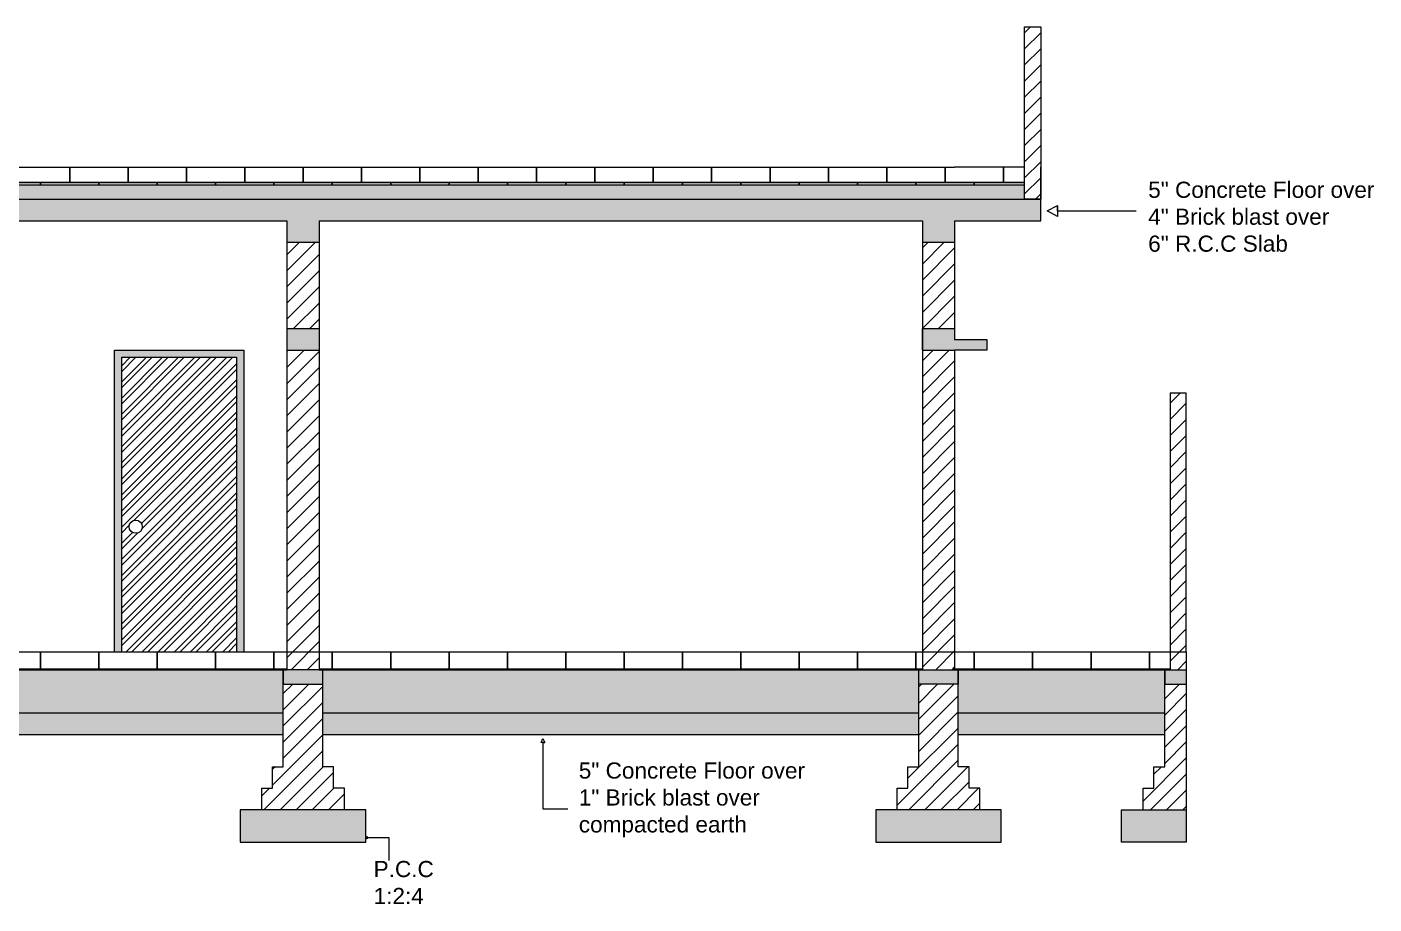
# Model space of a CAD drawing. Header units: inches. Extents: x 154 to 3537458, y 443 to 102045062.
# Drawn here: x 662.7 to 1038, y 1820.5 to 2064.8 of the extents above; entities that cross this region are included whole.
import ezdxf

# ---------------------------------------------------------------- set-up
doc = ezdxf.new("R2010")
doc.units = ezdxf.units.IN
doc.layers.add('5.Hatching', color=253, linetype='Continuous')
doc.layers.add('Markings', color=7, linetype='Continuous', lineweight=20)
doc.layers.add('Text', color=160, linetype='Continuous', lineweight=20)
doc.styles.get("Standard").update_dxf_attribs({"font": 'arial.ttf'})

msp = doc.modelspace()

# ---------------------------------------------------------------- hatches: boundary and pattern name
at = {"layer": '5.Hatching'}
h = msp.add_hatch(dxfattribs=at)
h.set_pattern_fill('ANSI31', color=256)
h.paths.add_polyline_path([(390.12948, 1962.77089), (385.62948, 1962.77089), (385.62948, 1890.77089), (390.12948, 1890.77089)])
h.paths.add_polyline_path([(459.12948, 1926.77089), (450.12948, 1926.77089), (450.12948, 1890.77089), (459.12948, 1890.77089)])
h.paths.add_polyline_path([(459.12948, 2004.77089), (450.12948, 2004.77089), (450.12948, 1980.77089), (459.12948, 1980.77089)])
h.paths.add_polyline_path([(570.12948, 2004.77089), (561.12948, 2004.77089), (561.12948, 1980.77089), (570.12948, 1980.77089)])
h.paths.add_polyline_path([(570.12948, 1974.77089), (561.12948, 1974.77089), (561.12948, 1890.77089), (570.12948, 1890.77089)])
h.paths.add_polyline_path([(744.12948, 1974.77089), (735.12948, 1974.77089), (735.12948, 1890.77089), (744.12948, 1890.77089)])
h.paths.add_polyline_path([(921.12948, 1974.77089), (912.12948, 1974.77089), (912.12948, 1890.77089), (921.12948, 1890.77089)])
h.paths.add_polyline_path([(921.12948, 2004.77089), (912.12948, 2004.77089), (912.12948, 1980.77089), (921.12948, 1980.77089)])
h.paths.add_polyline_path([(985.62948, 1962.77089), (981.12948, 1962.77089), (981.12948, 1890.77089), (985.62948, 1890.77089)])
h.paths.add_polyline_path([(390.12948, 1890.77089), (385.62948, 1890.77089), (385.62948, 1885.77089), (390.12948, 1885.77089)])
h.paths.add_polyline_path([(459.12948, 1890.77089), (450.12948, 1890.77089), (450.12948, 1885.77089), (459.12948, 1885.77089)])
h.paths.add_polyline_path([(570.12948, 1890.77089), (561.12948, 1890.77089), (561.12948, 1885.77089), (570.12948, 1885.77089)])
h.paths.add_polyline_path([(744.12948, 1890.77089), (735.12948, 1890.77089), (735.12948, 1885.77089), (744.12948, 1885.77089)])
h.paths.add_polyline_path([(921.12948, 1890.77089), (912.12948, 1890.77089), (912.12948, 1885.77089), (921.12948, 1885.77089)])
h.paths.add_polyline_path([(985.62948, 1890.77089), (981.12948, 1890.77089), (981.12948, 1885.77089), (985.62948, 1885.77089)])
h.paths.add_polyline_path([(985.62948, 1881.77089), (979.62948, 1881.77089), (979.62948, 1858.77089), (976.62948, 1858.77089), (976.62948, 1852.77089), (973.62948, 1852.77089), (973.62948, 1846.77089), (985.62948, 1846.77089)])
h.paths.add_polyline_path([(922.12948, 1881.77089), (911.12948, 1881.77089), (911.12948, 1858.77089), (908.12948, 1858.77089), (908.12948, 1852.77089), (905.12948, 1852.77089), (905.12948, 1846.77089), (928.12948, 1846.77089), (928.12948, 1852.77089), (925.12948, 1852.77089), (925.12948, 1858.77089), (922.12948, 1858.77089)])
h.paths.add_polyline_path([(745.12948, 1881.77089), (734.12948, 1881.77089), (734.12948, 1858.77089), (731.12948, 1858.77089), (731.12948, 1852.77089), (728.12948, 1852.77089), (728.12948, 1846.77089), (751.12948, 1846.77089), (751.12948, 1852.77089), (748.12948, 1852.77089), (748.12948, 1858.77089), (745.12948, 1858.77089)])
h.paths.add_polyline_path([(571.12948, 1881.77089), (560.12948, 1881.77089), (560.12948, 1858.77089), (557.12948, 1858.77089), (557.12948, 1852.77089), (554.12948, 1852.77089), (554.12948, 1846.77089), (577.12948, 1846.77089), (577.12948, 1852.77089), (574.12948, 1852.77089), (574.12948, 1858.77089), (571.12948, 1858.77089)])
h.paths.add_polyline_path([(460.12948, 1881.77089), (449.12948, 1881.77089), (449.12948, 1858.77089), (446.12948, 1858.77089), (446.12948, 1852.77089), (443.12948, 1852.77089), (443.12948, 1846.77089), (466.12948, 1846.77089), (466.12948, 1852.77089), (463.12948, 1852.77089), (463.12948, 1858.77089), (460.12948, 1858.77089)])
h.paths.add_polyline_path([(394.62948, 1858.77089), (391.62948, 1858.77089), (391.62948, 1881.77089), (385.62948, 1881.77089), (385.62948, 1846.77089), (397.62948, 1846.77089), (397.62948, 1852.77089), (394.62948, 1852.77089)])
h.paths.add_polyline_path([(430.62948, 2064.77089), (426.12948, 2064.77089), (426.12948, 2016.77089), (430.62948, 2016.77089)])
h.paths.add_polyline_path([(945.12948, 2064.77089), (940.62948, 2064.77089), (940.62948, 2016.77089), (945.12948, 2016.77089)])
h = msp.add_hatch(dxfattribs=at)
h.set_pattern_fill('AR-BRSTD', color=256, scale=0.08)
h.paths.add_polyline_path([(561.12948, 1890.77089), (459.12948, 1890.77089), (459.12948, 1885.77089), (460.12948, 1885.77089), (560.12948, 1885.77089), (561.12948, 1885.77089)])
h.paths.add_polyline_path([(450.12948, 1890.77089), (390.12948, 1890.77089), (390.12948, 1885.77089), (391.62948, 1885.77089), (449.12948, 1885.77089), (450.12948, 1885.77089)])
h.paths.add_polyline_path([(735.12948, 1890.77089), (570.12948, 1890.77089), (570.12948, 1885.77089), (571.12948, 1885.77089), (735.12948, 1885.77089)])
h.paths.add_polyline_path([(912.12948, 1890.77089), (744.12948, 1890.77089), (744.12948, 1885.77089), (745.12948, 1885.77089), (911.12948, 1885.77089), (912.12948, 1885.77089)])
h.paths.add_polyline_path([(981.12948, 1890.77089), (921.12948, 1890.77089), (921.12948, 1885.77089), (922.12948, 1885.77089), (981.12948, 1885.77089)])
h.paths.add_polyline_path([(940.62948, 2025.77089), (921.12948, 2025.77089), (450.12948, 2025.77089), (430.62948, 2025.77089), (430.62948, 2020.77089), (940.62948, 2020.77089)])
h = msp.add_hatch(dxfattribs=at)
h.set_pattern_fill('GRASS', color=256, scale=0.1)
h.paths.add_polyline_path([(979.62948, 1885.77089), (922.12948, 1885.77089), (922.12948, 1881.77089), (922.12948, 1873.77089), (979.62948, 1873.77089)])
h.paths.add_polyline_path([(911.12948, 1885.77089), (745.12948, 1885.77089), (745.12948, 1881.77089), (745.12948, 1873.77089), (911.12948, 1873.77089)])
h.paths.add_polyline_path([(449.12948, 1885.77089), (391.62948, 1885.77089), (391.62948, 1881.77089), (391.62948, 1873.77089), (449.12948, 1873.77089)])
h.paths.add_polyline_path([(560.12948, 1885.77089), (460.12948, 1885.77089), (460.12948, 1881.77089), (460.12948, 1873.77089), (560.12948, 1873.77089)])
h.paths.add_polyline_path([(734.12948, 1885.77089), (571.12948, 1885.77089), (571.12948, 1881.77089), (571.12948, 1873.77089), (734.12948, 1873.77089)])
h.paths.add_polyline_path([(940.62948, 2020.77089), (430.62948, 2020.77089), (430.62948, 2016.77089), (940.62948, 2016.77089)])
h = msp.add_hatch(dxfattribs=at)
h.set_pattern_fill('AR-SAND', color=256, scale=0.08)
h.paths.add_polyline_path([(945.12948, 2016.77089), (940.62948, 2016.77089), (426.12948, 2016.77089), (426.12948, 2010.77089), (450.12948, 2010.77089), (450.12948, 2004.77089), (459.12948, 2004.77089), (459.12948, 2010.77089), (561.12948, 2010.77089), (561.12948, 2004.77089), (570.12948, 2004.77089), (570.12948, 2010.77089), (735.12948, 2010.77089), (735.12948, 2004.77089), (744.12948, 2004.77089), (744.12948, 2010.77089), (912.12948, 2010.77089), (912.12948, 2004.77089), (921.12948, 2004.77089), (921.12948, 2010.77089), (945.12948, 2010.77089)])
h.paths.add_polyline_path([(744.12948, 1980.77089), (735.12948, 1980.77089), (735.12948, 1974.77089), (744.12948, 1974.77089)])
h.paths.add_polyline_path([(930.12948, 1977.77089), (921.12948, 1977.77089), (921.12948, 1980.77089), (912.12948, 1980.77089), (912.12948, 1974.77089), (921.12948, 1974.77089), (930.12948, 1974.77089)])
h.paths.add_polyline_path([(570.12948, 1980.77089), (561.12948, 1980.77089), (561.12948, 1974.77089), (570.12948, 1974.77089)])
h.paths.add_polyline_path([(459.12948, 1980.77089), (450.12948, 1980.77089), (450.12948, 1977.77089), (441.12948, 1977.77089), (441.12948, 1974.77089), (450.12948, 1974.77089), (459.12948, 1974.77089)])
h = msp.add_hatch(dxfattribs=at)
h.set_pattern_fill('ANSI31', color=256)
h.paths.add_polyline_path([(744.12948, 2004.77089), (735.12948, 2004.77089), (735.12948, 1980.77089), (744.12948, 1980.77089)])
h = msp.add_hatch(color=256, dxfattribs=at)
h.dxf.hatch_style = 1
h.paths.add_polyline_path([(723.12948, 1974.77089), (687.12948, 1974.77089), (687.12948, 1890.77089), (689.12948, 1890.77089), (689.12948, 1972.77089), (721.12948, 1972.77089), (721.12948, 1890.77089), (723.12948, 1890.77089)])
h.paths.add_polyline_path([(653.48007, 1974.77089), (581.48007, 1974.77089), (581.48007, 1926.77089), (653.48007, 1926.77089)])
h.paths.add_polyline_path([(651.48007, 1972.77089), (651.48007, 1928.77089), (583.48007, 1928.77089), (583.48007, 1972.77089)], flags=16)
h.paths.add_polyline_path([(621.50434, 1950.77089, -1), (619.62863, 1950.77089, -1)], flags=0)
h.paths.add_polyline_path([(615.33151, 1950.77089, -1), (613.4558, 1950.77089, -1)], flags=0)
h = msp.add_hatch(dxfattribs=at)
h.set_pattern_fill('STEEL', color=256)
h.set_pattern_definition([(45, (0, 0), (-2.245064, 2.245064), []), (45, (0, 1.5875), (-2.245064, 2.245064), [])])
h.paths.add_polyline_path([(721.12948, 1972.77089), (689.12948, 1972.77089), (689.12948, 1890.77089), (721.12948, 1890.77089)])
h.paths.add_polyline_path([(694.85214, 1925.60334, -1), (691.17058, 1925.60334, -1)], flags=16)
h = msp.add_hatch(color=256, dxfattribs=at)
h.dxf.hatch_style = 1
h.paths.add_polyline_path([(985.62948, 1885.77089), (979.62948, 1885.77089), (979.62948, 1881.77089), (985.62948, 1881.77089)])
h.paths.add_polyline_path([(922.12948, 1885.77089), (911.12948, 1885.77089), (911.12948, 1881.77089), (922.12948, 1881.77089)])
h.paths.add_polyline_path([(745.12948, 1885.77089), (734.12948, 1885.77089), (734.12948, 1881.77089), (745.12948, 1881.77089)])
h.paths.add_polyline_path([(571.12948, 1885.77089), (560.12948, 1885.77089), (560.12948, 1881.77089), (571.12948, 1881.77089)])
h.paths.add_polyline_path([(460.12948, 1885.77089), (449.12948, 1885.77089), (449.12948, 1881.77089), (460.12948, 1881.77089)])
h.paths.add_polyline_path([(391.62948, 1885.77089), (385.62948, 1885.77089), (385.62948, 1881.77089), (391.62948, 1881.77089)])
h = msp.add_hatch(dxfattribs=at)
h.set_pattern_fill('SACNCR', color=256)
h.paths.add_polyline_path([(979.62948, 1873.77089), (922.12948, 1873.77089), (922.12948, 1867.77089), (979.62948, 1867.77089)])
h.paths.add_polyline_path([(911.12948, 1873.77089), (745.12948, 1873.77089), (745.12948, 1867.77089), (911.12948, 1867.77089)])
h.paths.add_polyline_path([(734.12948, 1873.77089), (571.12948, 1873.77089), (571.12948, 1867.77089), (734.12948, 1867.77089)])
h.paths.add_polyline_path([(560.12948, 1873.77089), (460.12948, 1873.77089), (460.12948, 1867.77089), (560.12948, 1867.77089)])
h.paths.add_polyline_path([(449.12948, 1873.77089), (391.62948, 1873.77089), (391.62948, 1867.77089), (449.12948, 1867.77089)])
h = msp.add_hatch(dxfattribs=at)
h.set_pattern_fill('AR-CONC', color=256, scale=0.01)
h.paths.add_polyline_path([(403.62948, 1846.77089), (385.62948, 1846.77089), (385.62948, 1837.77089), (403.62948, 1837.77089)])
h.paths.add_polyline_path([(472.12948, 1846.77089), (437.12948, 1846.77089), (437.12948, 1837.77089), (472.12948, 1837.77089)])
h.paths.add_polyline_path([(583.12948, 1846.77089), (548.12948, 1846.77089), (548.12948, 1837.77089), (583.12948, 1837.77089)])
h.paths.add_polyline_path([(757.12948, 1846.77089), (722.12948, 1846.77089), (722.12948, 1837.77089), (757.12948, 1837.77089)])
h.paths.add_polyline_path([(934.12948, 1846.77089), (899.12948, 1846.77089), (899.12948, 1837.77089), (934.12948, 1837.77089)])
h.paths.add_polyline_path([(985.62948, 1846.77089), (967.62948, 1846.77089), (967.62948, 1837.77089), (985.62948, 1837.77089)])

# ---------------------------------------------------------------- linework, layer by layer
at = {"layer": 'Markings'}
for p, q in [((940.62948, 2016.77089), (940.62948, 2064.77089)), ((940.62948, 2064.77089), (945.12948, 2064.77089)), ((945.12948, 2064.77089), (945.12948, 2016.77089)), ((450.12948, 2025.77089), (921.12948, 2025.77089)), ((940.62948, 2025.77089), (921.12948, 2025.77089)), ((945.12948, 2016.77089), (945.12948, 2025.77089)), ((430.62948, 2020.77089), (940.62948, 2020.77089)), ((426.12948, 2016.77089), (945.12948, 2016.77089)), ((945.12948, 2016.77089), (940.62948, 2016.77089)), ((945.12948, 2016.77089), (940.62948, 2016.77089)), ((945.12948, 2010.77089), (945.12948, 2016.77089)), ((946.8599, 2013.56032), (949.77116, 2015.07516)), ((949.77116, 2013.59137), (949.77116, 2015.07516)), ((949.77116, 2015.07516), (949.77116, 2011.99271)), ((949.77116, 2011.99271), (946.8599, 2013.56032)), ((949.77116, 2013.59137), (971.6455, 2013.59137)), ((570.12948, 2010.77089), (735.12948, 2010.77089)), ((735.12948, 2010.77089), (735.12948, 1885.77089)), ((744.12948, 2010.77089), (744.12948, 1885.77089)), ((744.12948, 2010.77089), (744.12948, 2004.77089)), ((744.12948, 2010.77089), (912.12948, 2010.77089)), ((912.12948, 2010.77089), (912.12948, 1885.77089)), ((921.12948, 2010.77089), (921.12948, 1977.77089)), ((921.12948, 2010.77089), (945.12948, 2010.77089)), ((921.12948, 2010.77089), (921.12948, 2004.77089)), ((744.12948, 2004.77089), (735.12948, 2004.77089)), ((921.12948, 2004.77089), (912.12948, 2004.77089)), ((735.12948, 1980.77089), (744.12948, 1980.77089)), ((912.12948, 1974.77089), (912.12948, 1980.77089)), ((912.12948, 1980.77089), (921.12948, 1980.77089)), ((921.12948, 1980.77089), (921.12948, 1977.77089)), ((921.12948, 1977.77089), (930.12948, 1977.77089)), ((930.12948, 1977.77089), (930.12948, 1974.77089)), ((735.12948, 1974.77089), (744.12948, 1974.77089)), ((912.12948, 1974.77089), (921.12948, 1974.77089)), ((930.12948, 1974.77089), (921.12948, 1974.77089)), ((921.12948, 1974.77089), (921.12948, 1885.77089)), ((985.62948, 1962.77089), (981.12948, 1962.77089)), ((981.12948, 1962.77089), (981.12948, 1885.77089)), ((985.62948, 1890.77089), (985.62948, 1962.77089)), ((385.62948, 1890.77089), (985.62948, 1890.77089)), ((985.62948, 1890.77089), (985.62948, 1837.77089)), ((571.12948, 1885.77089), (735.12948, 1885.77089)), ((734.12948, 1858.77089), (734.12948, 1885.77089)), ((734.12948, 1885.77089), (735.12948, 1885.77089)), ((734.12948, 1885.77089), (734.12948, 1881.77089)), ((745.12948, 1885.77089), (734.12948, 1885.77089)), ((745.12948, 1885.77089), (744.12948, 1885.77089)), ((744.12948, 1885.77089), (911.12948, 1885.77089)), ((745.12948, 1858.77089), (745.12948, 1885.77089)), ((745.12948, 1881.77089), (745.12948, 1885.77089)), ((911.12948, 1858.77089), (911.12948, 1885.77089)), ((911.12948, 1881.77089), (911.12948, 1885.77089)), ((911.12948, 1885.77089), (922.12948, 1885.77089)), ((922.12948, 1858.77089), (922.12948, 1885.77089)), ((922.12948, 1885.77089), (985.62948, 1885.77089)), ((922.12948, 1885.77089), (922.12948, 1881.77089)), ((979.62948, 1858.77089), (979.62948, 1885.77089)), ((979.62948, 1885.77089), (985.62948, 1885.77089)), ((979.62948, 1885.77089), (979.62948, 1881.77089)), ((985.62948, 1885.77089), (985.62948, 1846.77089)), ((734.12948, 1881.77089), (745.12948, 1881.77089)), ((922.12948, 1881.77089), (911.12948, 1881.77089)), ((979.62948, 1881.77089), (985.62948, 1881.77089)), ((571.12948, 1873.77089), (734.12948, 1873.77089)), ((745.12948, 1873.77089), (911.12948, 1873.77089)), ((922.12948, 1873.77089), (979.62948, 1873.77089)), ((571.12948, 1867.77089), (734.12948, 1867.77089)), ((745.12948, 1867.77089), (911.12948, 1867.77089)), ((805.96055, 1865.51725), (806.38735, 1866.58043)), ((806.39429, 1865.51725), (805.96055, 1865.51725)), ((806.38735, 1866.58043), (806.95989, 1865.51725)), ((806.39429, 1865.51725), (806.39429, 1847.06755)), ((806.39429, 1865.51725), (806.95989, 1865.51725)), ((806.95989, 1865.51725), (806.39429, 1865.51725)), ((922.12948, 1867.77089), (979.62948, 1867.77089)), ((731.12948, 1852.77089), (731.12948, 1858.77089)), ((731.12948, 1858.77089), (734.12948, 1858.77089)), ((748.12948, 1858.77089), (745.12948, 1858.77089)), ((748.12948, 1852.77089), (748.12948, 1858.77089)), ((908.12948, 1852.77089), (908.12948, 1858.77089)), ((908.12948, 1858.77089), (911.12948, 1858.77089)), ((925.12948, 1858.77089), (922.12948, 1858.77089)), ((925.12948, 1852.77089), (925.12948, 1858.77089)), ((976.62948, 1852.77089), (976.62948, 1858.77089)), ((976.62948, 1858.77089), (979.62948, 1858.77089)), ((728.12948, 1846.77089), (728.12948, 1852.77089)), ((728.12948, 1852.77089), (731.12948, 1852.77089)), ((751.12948, 1852.77089), (748.12948, 1852.77089)), ((751.12948, 1846.77089), (751.12948, 1852.77089)), ((905.12948, 1846.77089), (905.12948, 1852.77089)), ((905.12948, 1852.77089), (908.12948, 1852.77089)), ((928.12948, 1852.77089), (925.12948, 1852.77089)), ((928.12948, 1846.77089), (928.12948, 1852.77089)), ((973.62948, 1846.77089), (973.62948, 1852.77089)), ((973.62948, 1852.77089), (976.62948, 1852.77089)), ((757.12948, 1846.77089), (722.12948, 1846.77089)), ((722.12948, 1846.77089), (722.12948, 1837.77089)), ((757.12948, 1837.77089), (757.12948, 1846.77089)), ((806.39429, 1847.06755), (813.40005, 1847.06755)), ((934.12948, 1846.77089), (899.12948, 1846.77089)), ((899.12948, 1846.77089), (899.12948, 1837.77089)), ((934.12948, 1837.77089), (934.12948, 1846.77089)), ((967.62948, 1837.77089), (967.62948, 1846.77089)), ((967.62948, 1846.77089), (985.62948, 1846.77089)), ((985.62948, 1846.77089), (985.62948, 1837.77089)), ((757.12948, 1839.07273), (757.48237, 1839.37665)), ((757.48237, 1838.66298), (757.12948, 1839.07273)), ((757.48237, 1839.0153), (757.48237, 1839.38159)), ((757.48237, 1839.38159), (757.48237, 1838.66298)), ((757.48237, 1839.0153), (763.5686, 1839.0153)), ((763.5686, 1839.0153), (763.5686, 1832.67656)), ((722.12948, 1837.77089), (757.12948, 1837.77089)), ((899.12948, 1837.77089), (934.12948, 1837.77089)), ((985.62948, 1837.77089), (967.62948, 1837.77089))]:
    msp.add_line(p, q, dxfattribs=at)
for points in [[(687.12948, 1890.77089), (687.12948, 1974.77089), (723.12948, 1974.77089), (723.12948, 1890.77089)], [(689.12948, 1890.77089), (689.12948, 1972.77089), (721.12948, 1972.77089), (721.12948, 1890.77089)]]:
    msp.add_lwpolyline(points, dxfattribs=at)
msp.add_circle((693.01136, 1925.60334), 1.84078, dxfattribs=at)

# ---------------------------------------------------------------- texts
at = {"layer": 'Markings', "insert": (759.28326, 1832.52601), "char_height": 4.5, "attachment_point": 1}
msp.add_mtext_dynamic_manual_height_columns('{\\C5;P.C.C\\P1:2:4}', width=10.4964915, gutter_width=12.5, heights=[0], dxfattribs=at)
at = {"layer": 'Text', "char_height": 4.5, "attachment_point": 1}
for s, insert in [('5" Concrete Floor over\\P4" Brick blast over\\P6" R.C.C Slab', (975.03561, 2021.67931)), ('5" Concrete Floor over\\P1" Brick blast over\\Pcompacted earth', (816.43275, 1859.96077))]:
    msp.add_mtext_dynamic_manual_height_columns(s, width=133.9373949, gutter_width=12.5, heights=[0], dxfattribs=dict(at, insert=insert))

doc.saveas('drawing.dxf')
